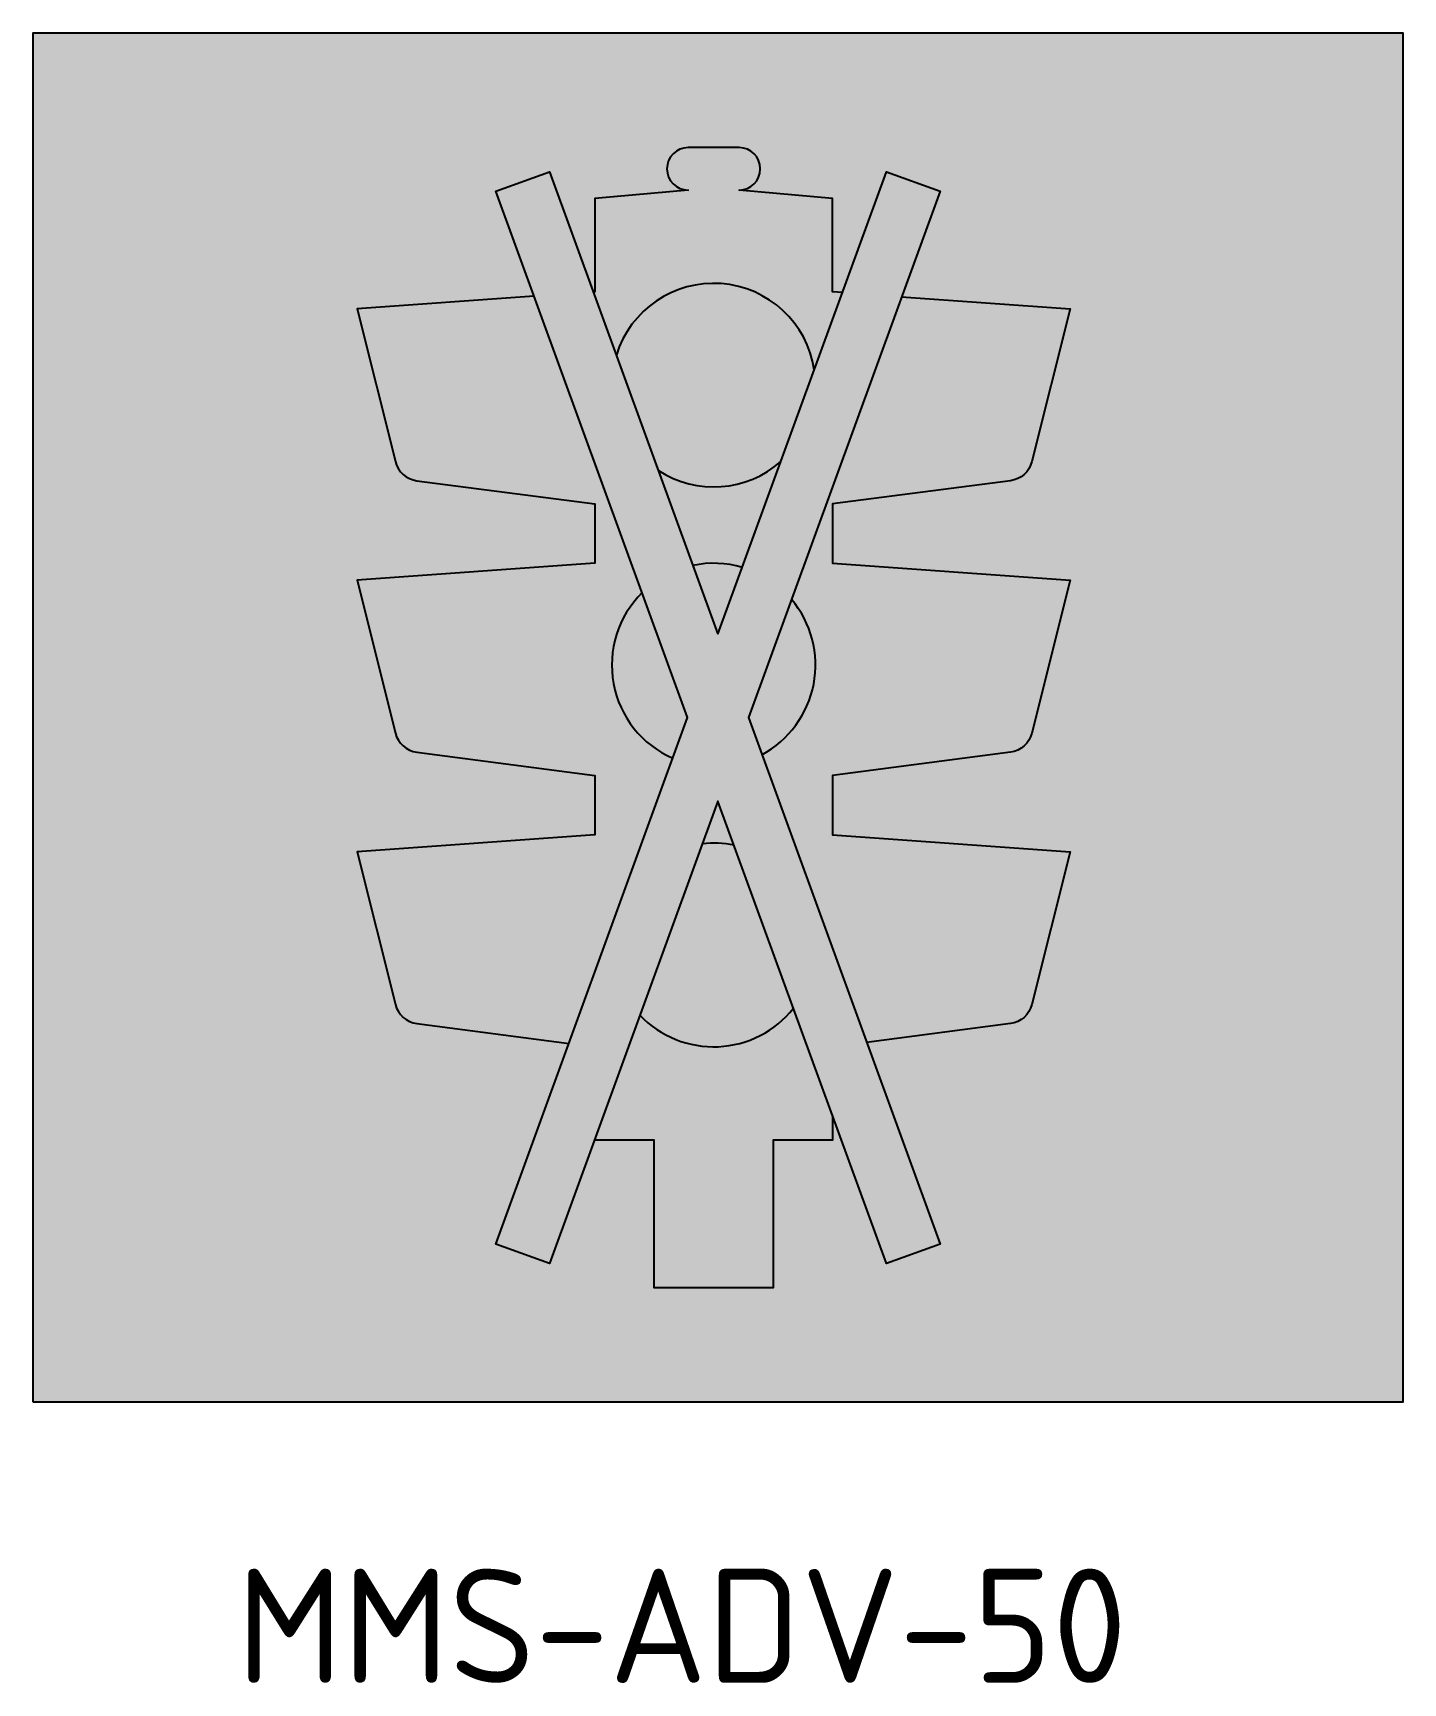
# Model space of a CAD drawing. Extents: x 151 to 359, y 73 to 238.
# Drawn here: x 151.2 to 211.2, y 165.4 to 237.7 of the extents above.
import ezdxf

# ---------------------------------------------------------------- set-up
doc = ezdxf.new("R2010")
doc.units = 0
doc.header["$LTSCALE"] = 0.3
doc.header["$MEASUREMENT"] = 0
for name, color, linetype in [('L25', 1, 'CONTINUOUS'), ('RED', 10, 'CONTINUOUS'), ('yellow', 50, 'CONTINUOUS')]:
    doc.layers.add(name, color=color, linetype=linetype)
doc.styles.add('iso', font='iso3098b.shx')

msp = doc.modelspace()

# ---------------------------------------------------------------- hatches: boundary and pattern name
at = {"layer": 'L25'}
for points in [[(186.258, 230.434), (182.169, 230.806, 1), (182.169, 232.664), (179.939, 232.664, 1), (179.939, 230.806), (175.85, 230.434), (175.85, 226.345), (175.785, 226.341), (176.792, 223.573, -0.796369), (185.463, 222.932), (186.694, 226.314), (186.258, 226.345)], [(173.192, 226.156), (165.443, 225.602), (167.117, 218.905, 0.308272), (168.055, 218.07), (175.85, 217.053), (175.85, 214.451), (165.443, 213.708), (167.117, 207.011, 0.308272), (168.055, 206.176), (175.85, 205.159), (175.85, 202.557), (165.443, 201.814), (167.117, 195.117, 0.308272), (168.055, 194.282), (174.719, 193.413), (179.265, 205.905, -0.530142), (177.92, 213.165)], [(196.665, 201.814), (186.258, 202.557), (186.258, 205.159), (194.053, 206.176, 0.308272), (194.991, 207.011), (196.665, 213.708), (186.258, 214.451), (186.258, 217.053), (194.053, 218.07, 0.308272), (194.991, 218.905), (196.665, 225.602), (189.287, 226.129), (184.461, 212.87, -0.476661), (183.166, 206.062), (187.752, 193.46), (194.053, 194.282, 0.308272), (194.991, 195.117)], [(183.997, 218.906, -0.33523), (178.635, 218.509), (180.146, 214.358, -0.123244), (182.31, 214.271)], [(181.244, 204.032), (180.562, 202.159, -0.078293), (181.949, 202.095)], [(186.258, 190.258), (184.548, 194.954, -0.455235), (177.828, 194.646), (175.85, 189.213), (175.85, 189.177), (178.452, 189.177), (178.452, 182.709), (183.656, 182.709), (183.656, 189.177), (186.258, 189.177)]]:
    msp.add_hatch(color=256, dxfattribs=at).paths.add_polyline_path(points)
at = {"layer": 'RED'}
msp.add_hatch(color=256, dxfattribs=at).paths.add_polyline_path([(173.868, 231.607), (171.519, 230.752), (179.914, 207.687), (171.519, 184.622), (173.868, 183.767), (181.244, 204.032), (188.62, 183.767), (190.969, 184.622), (182.574, 207.687), (190.969, 230.752), (188.62, 231.607), (181.244, 211.342)])
at = {"layer": 'yellow'}
h = msp.add_hatch(color=256, dxfattribs=at)
h.paths.add_polyline_path([(211.244, 237.687), (151.244, 237.687), (151.244, 177.687), (211.244, 177.687)])
h.paths.add_polyline_path([(165.443, 213.708), (175.85, 214.451), (175.85, 217.053), (168.055, 218.07, -0.308272), (167.117, 218.905), (165.443, 225.602), (173.192, 226.156), (171.519, 230.752), (173.868, 231.607), (175.785, 226.341), (175.85, 226.345), (175.85, 230.434), (179.939, 230.806, -1), (179.939, 232.664), (182.169, 232.664, -1), (182.169, 230.806), (186.258, 230.434), (186.258, 226.345), (186.694, 226.314), (188.62, 231.607), (190.969, 230.752), (189.287, 226.129), (196.665, 225.602), (194.991, 218.905, -0.308272), (194.053, 218.07), (186.258, 217.053), (186.258, 214.451), (196.665, 213.708), (194.991, 207.011, -0.308272), (194.053, 206.176), (186.258, 205.159), (186.258, 202.557), (196.665, 201.814), (194.991, 195.117, -0.308272), (194.053, 194.282), (187.752, 193.46), (190.969, 184.622), (188.62, 183.767), (186.258, 190.258), (186.258, 189.177), (183.656, 189.177), (183.656, 182.709), (178.452, 182.709), (178.452, 189.177), (175.837, 189.177), (173.868, 183.767), (171.519, 184.622), (174.719, 193.413), (168.055, 194.282, -0.308272), (167.117, 195.117), (165.443, 201.814), (175.85, 202.557), (175.85, 205.159), (168.055, 206.176, -0.308272), (167.117, 207.011)], flags=16)
h.paths.add_polyline_path([(185.463, 222.932, 0.796369), (176.792, 223.573), (178.635, 218.509, 0.33523), (183.997, 218.906)], flags=0)
h.paths.add_polyline_path([(182.31, 214.271, 0.123244), (180.146, 214.358), (181.244, 211.342)], flags=0)
h.paths.add_polyline_path([(184.461, 212.87), (182.574, 207.687), (183.166, 206.062, 0.476661)], flags=0)
h.paths.add_polyline_path([(177.92, 213.165, 0.530142), (179.265, 205.905), (179.914, 207.687)], flags=0)
h.paths.add_polyline_path([(181.949, 202.095, 0.078293), (180.562, 202.159), (177.828, 194.646, 0.455235), (184.548, 194.954)], flags=0)

# ---------------------------------------------------------------- linework, layer by layer
at = {"layer": 'L25'}
msp.add_lwpolyline([(151.244, 177.687), (151.244, 237.687), (211.244, 237.687), (211.244, 177.687)], close=True, dxfattribs=at)
for points in [[(186.694, 226.314), (186.258, 226.345), (186.258, 230.434), (182.169, 230.806, 1), (182.169, 232.664), (179.939, 232.664, 1), (179.939, 230.806), (175.85, 230.434), (175.85, 226.345), (175.785, 226.341)], [(173.192, 226.156), (165.443, 225.602), (167.117, 218.905, 0.308272), (168.055, 218.07), (175.85, 217.053), (175.85, 214.451), (165.443, 213.708), (167.117, 207.011, 0.308272), (168.055, 206.176), (175.85, 205.159), (175.85, 202.557), (165.443, 201.814), (167.117, 195.117, 0.308272), (168.055, 194.282), (174.719, 193.413)], [(189.287, 226.129), (196.665, 225.602), (194.991, 218.905, -0.308272), (194.053, 218.07), (186.258, 217.053), (186.258, 214.451), (196.665, 213.708), (194.991, 207.011, -0.308272), (194.053, 206.176), (186.258, 205.159), (186.258, 202.557), (196.665, 201.814), (194.991, 195.117, -0.308272), (194.053, 194.282), (187.752, 193.46)]]:
    msp.add_lwpolyline(points, format="xyb", dxfattribs=at)
msp.add_lwpolyline([(186.258, 190.258), (186.258, 189.177), (183.656, 189.177), (183.656, 182.709), (178.452, 182.709), (178.452, 189.177), (175.85, 189.177), (175.85, 189.213)], dxfattribs=at)
for centre, start, end in [((181.054, 222.257), 8.70995, 162.8408), ((181.054, 222.257), 237.1592, 311.29005), ((181.054, 209.991), 73.64031, 101.74407), ((181.054, 209.991), 134.63987, 246.35969), ((181.054, 209.991), 298.25593, 40.19723), ((181.054, 197.726), 78.42314, 96.32993), ((181.054, 197.726), 223.67007, 321.57686)]:
    msp.add_arc(centre, 4.46, start, end, dxfattribs=at)
at = {"layer": 'RED'}
msp.add_lwpolyline([(181.244, 211.342), (188.62, 231.607), (190.969, 230.752), (182.574, 207.687), (190.969, 184.622), (188.62, 183.767), (181.244, 204.032), (173.868, 183.767), (171.519, 184.622), (179.914, 207.687), (171.519, 230.752), (173.868, 231.607)], close=True, dxfattribs=at)

# ---------------------------------------------------------------- texts
at = {"layer": 'yellow', "insert": (160.157, 170.398), "char_height": 5, "width": 55.92432, "attachment_point": 1, "style": 'iso'}
msp.add_mtext('{\\C3;MMS-ADV-50}', dxfattribs=at)

doc.saveas('drawing.dxf')
